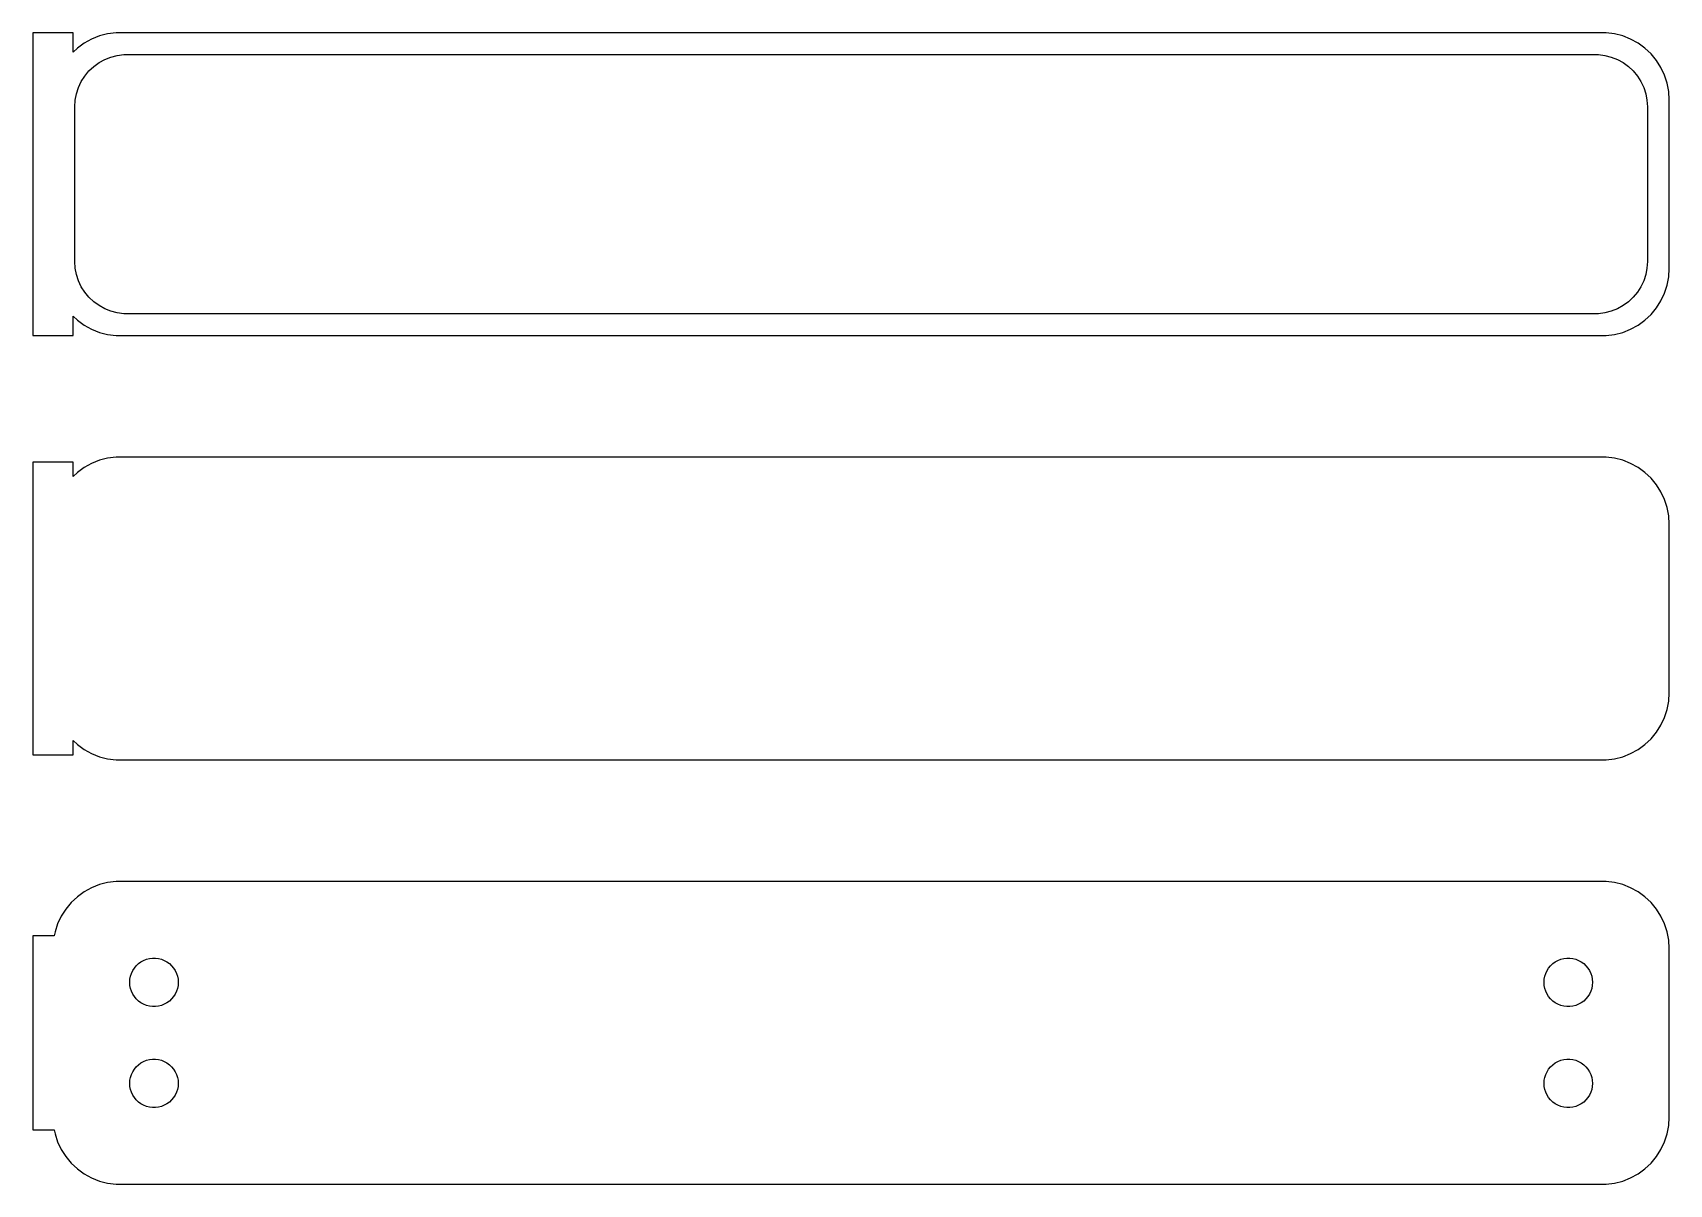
# Model space of a CAD drawing. Header units: metres. Extents: x -62 to 60, y 52 to 137.
import ezdxf

# ---------------------------------------------------------------- set-up
doc = ezdxf.new("R2010")
doc.units = ezdxf.units.M

msp = doc.modelspace()

# ---------------------------------------------------------------- linework, layer by layer
for p, q in [((-58.5, 137.24), (-61.5, 137.24)), ((-61.5, 137.24), (-61.5, 114.76)), ((-58.5, 135.809), (-58.5, 137.24)), ((-58.1871, 136.103), (-58.5, 135.809)), ((-57.6791, 136.472), (-58.1871, 136.103)), ((-57.1289, 136.774), (-57.6791, 136.472)), ((-56.5451, 137.005), (-57.1289, 136.774)), ((-55.9369, 137.161), (-56.5451, 137.005)), ((-55.3139, 137.24), (-55.9369, 137.161)), ((55.3139, 137.24), (-55.3139, 137.24)), ((55.9369, 137.161), (55.3139, 137.24)), ((56.5451, 137.005), (55.9369, 137.161)), ((57.1289, 136.774), (56.5451, 137.005)), ((57.6791, 136.472), (57.1289, 136.774)), ((58.1871, 136.103), (57.6791, 136.472)), ((58.6448, 135.673), (58.1871, 136.103)), ((-56.9685, 134.734), (-56.5751, 135.02)), ((-56.5751, 135.02), (-56.1489, 135.254)), ((-56.1489, 135.254), (-55.6967, 135.433)), ((-55.6967, 135.433), (-55.2256, 135.554)), ((-55.2256, 135.554), (-54.7432, 135.615)), ((-54.7432, 135.615), (54.7432, 135.615)), ((54.7432, 135.615), (55.2256, 135.554)), ((55.2256, 135.554), (55.6967, 135.433)), ((55.6967, 135.433), (56.1489, 135.254)), ((56.1489, 135.254), (56.5751, 135.02)), ((56.5751, 135.02), (56.9685, 134.734)), ((59.0451, 135.189), (58.6448, 135.673)), ((59.3815, 134.659), (59.0451, 135.189)), ((-57.8936, 133.616), (-57.633, 134.026)), ((-57.633, 134.026), (-57.323, 134.401)), ((-57.323, 134.401), (-56.9685, 134.734)), ((56.9685, 134.734), (57.323, 134.401)), ((57.323, 134.401), (57.633, 134.026)), ((57.633, 134.026), (57.8936, 133.616)), ((59.6489, 134.091), (59.3815, 134.659)), ((59.8429, 133.493), (59.6489, 134.091)), ((-58.3421, 132.235), (-58.251, 132.713)), ((-58.251, 132.713), (-58.1007, 133.176)), ((-58.1007, 133.176), (-57.8936, 133.616)), ((57.8936, 133.616), (58.1007, 133.176)), ((58.1007, 133.176), (58.251, 132.713)), ((58.251, 132.713), (58.3421, 132.235)), ((59.9606, 132.877), (59.8429, 133.493)), ((60, 132.25), (59.9606, 132.877)), ((-58.3726, 131.75), (-58.3421, 132.235)), ((-58.3726, 120.25), (-58.3726, 131.75)), ((58.3421, 132.235), (58.3726, 131.75)), ((58.3726, 131.75), (58.3726, 120.25)), ((60, 119.75), (60, 132.25)), ((-58.3421, 119.765), (-58.3726, 120.25)), ((-58.251, 119.287), (-58.3421, 119.765)), ((-58.1007, 118.824), (-58.251, 119.287)), ((58.251, 119.287), (58.1007, 118.824)), ((58.3421, 119.765), (58.251, 119.287)), ((58.3726, 120.25), (58.3421, 119.765)), ((59.8429, 118.507), (59.9606, 119.123)), ((59.9606, 119.123), (60, 119.75)), ((-57.8936, 118.384), (-58.1007, 118.824)), ((-57.633, 117.974), (-57.8936, 118.384)), ((-57.323, 117.599), (-57.633, 117.974)), ((57.633, 117.974), (57.323, 117.599)), ((57.8936, 118.384), (57.633, 117.974)), ((58.1007, 118.824), (57.8936, 118.384)), ((59.3815, 117.341), (59.6489, 117.909)), ((59.6489, 117.909), (59.8429, 118.507)), ((-56.9685, 117.266), (-57.323, 117.599)), ((-56.5751, 116.98), (-56.9685, 117.266)), ((-56.1489, 116.746), (-56.5751, 116.98)), ((-55.6967, 116.567), (-56.1489, 116.746)), ((56.1489, 116.746), (55.6967, 116.567)), ((56.5751, 116.98), (56.1489, 116.746)), ((56.9685, 117.266), (56.5751, 116.98)), ((57.323, 117.599), (56.9685, 117.266)), ((58.6448, 116.327), (59.0451, 116.811)), ((59.0451, 116.811), (59.3815, 117.341)), ((-58.5, 116.191), (-58.1871, 115.897)), ((-58.5, 114.76), (-58.5, 116.191)), ((-58.1871, 115.897), (-57.6791, 115.528)), ((-57.6791, 115.528), (-57.1289, 115.226)), ((-55.2256, 116.446), (-55.6967, 116.567)), ((-54.7432, 116.385), (-55.2256, 116.446)), ((54.7432, 116.385), (-54.7432, 116.385)), ((55.2256, 116.446), (54.7432, 116.385)), ((55.6967, 116.567), (55.2256, 116.446)), ((57.1289, 115.226), (57.6791, 115.528)), ((57.6791, 115.528), (58.1871, 115.897)), ((58.1871, 115.897), (58.6448, 116.327)), ((-61.5, 114.76), (-58.5, 114.76)), ((-57.1289, 115.226), (-56.5451, 114.995)), ((-56.5451, 114.995), (-55.9369, 114.839)), ((-55.9369, 114.839), (-55.3139, 114.76)), ((-55.3139, 114.76), (55.3139, 114.76)), ((55.3139, 114.76), (55.9369, 114.839)), ((55.9369, 114.839), (56.5451, 114.995)), ((56.5451, 114.995), (57.1289, 115.226)), ((-55.3139, 105.74), (-55.9369, 105.661)), ((55.3139, 105.74), (-55.3139, 105.74)), ((55.9369, 105.661), (55.3139, 105.74)), ((-58.5, 105.365), (-61.5, 105.365)), ((-61.5, 105.365), (-61.5, 83.6352)), ((-58.5, 104.309), (-58.5, 105.365)), ((-58.1871, 104.603), (-58.5, 104.309)), ((-57.6791, 104.972), (-58.1871, 104.603)), ((-57.1289, 105.274), (-57.6791, 104.972)), ((-56.5451, 105.505), (-57.1289, 105.274)), ((-55.9369, 105.661), (-56.5451, 105.505)), ((56.5451, 105.505), (55.9369, 105.661)), ((57.1289, 105.274), (56.5451, 105.505)), ((57.6791, 104.972), (57.1289, 105.274)), ((58.1871, 104.603), (57.6791, 104.972)), ((58.6448, 104.173), (58.1871, 104.603)), ((59.0451, 103.689), (58.6448, 104.173)), ((59.3815, 103.159), (59.0451, 103.689)), ((59.6489, 102.591), (59.3815, 103.159)), ((59.8429, 101.993), (59.6489, 102.591)), ((59.9606, 101.377), (59.8429, 101.993)), ((60, 100.75), (59.9606, 101.377)), ((60, 88.25), (60, 100.75)), ((59.8429, 87.0066), (59.9606, 87.6233)), ((59.9606, 87.6233), (60, 88.25)), ((59.3815, 85.8412), (59.6489, 86.4094)), ((59.6489, 86.4094), (59.8429, 87.0066)), ((58.6448, 84.8273), (59.0451, 85.3111)), ((59.0451, 85.3111), (59.3815, 85.8412)), ((-58.5, 83.6352), (-58.5, 84.6913)), ((-58.5, 84.6913), (-58.1871, 84.3974)), ((-58.1871, 84.3974), (-57.6791, 84.0284)), ((-57.6791, 84.0284), (-57.1289, 83.7259)), ((57.1289, 83.7259), (57.6791, 84.0284)), ((57.6791, 84.0284), (58.1871, 84.3974)), ((58.1871, 84.3974), (58.6448, 84.8273)), ((-61.5, 83.6352), (-58.5, 83.6352)), ((-57.1289, 83.7259), (-56.5451, 83.4947)), ((-56.5451, 83.4947), (-55.9369, 83.3386)), ((-55.9369, 83.3386), (-55.3139, 83.2599)), ((-55.3139, 83.2599), (55.3139, 83.2599)), ((55.3139, 83.2599), (55.9369, 83.3386)), ((55.9369, 83.3386), (56.5451, 83.4947)), ((56.5451, 83.4947), (57.1289, 83.7259)), ((-55.9369, 74.1614), (-56.5451, 74.0053)), ((-55.3139, 74.2401), (-55.9369, 74.1614)), ((55.3139, 74.2401), (-55.3139, 74.2401)), ((55.9369, 74.1614), (55.3139, 74.2401)), ((56.5451, 74.0053), (55.9369, 74.1614)), ((-58.1871, 73.1026), (-58.6448, 72.6727)), ((-57.6791, 73.4716), (-58.1871, 73.1026)), ((-57.1289, 73.7741), (-57.6791, 73.4716)), ((-56.5451, 74.0053), (-57.1289, 73.7741)), ((57.1289, 73.7741), (56.5451, 74.0053)), ((57.6791, 73.4716), (57.1289, 73.7741)), ((58.1871, 73.1026), (57.6791, 73.4716)), ((58.6448, 72.6727), (58.1871, 73.1026)), ((-59.0451, 72.1889), (-59.3815, 71.6588)), ((-58.6448, 72.6727), (-59.0451, 72.1889)), ((59.0451, 72.1889), (58.6448, 72.6727)), ((59.3815, 71.6588), (59.0451, 72.1889)), ((-59.8429, 70.4934), (-59.9, 70.1942)), ((-59.6489, 71.0906), (-59.8429, 70.4934)), ((-59.3815, 71.6588), (-59.6489, 71.0906)), ((59.6489, 71.0906), (59.3815, 71.6588)), ((59.8429, 70.4934), (59.6489, 71.0906)), ((59.9606, 69.8767), (59.8429, 70.4934)), ((-59.9, 70.1942), (-61.5, 70.1942)), ((-61.5, 70.1942), (-61.5, 55.8058)), ((60, 69.25), (59.9606, 69.8767)), ((-53.8121, 67.9822), (-53.6474, 68.1369)), ((-53.6474, 68.1369), (-53.4645, 68.2698)), ((-53.4645, 68.2698), (-53.2664, 68.3787)), ((-53.2664, 68.3787), (-53.0562, 68.4619)), ((-53.0562, 68.4619), (-52.8373, 68.5181)), ((-52.8373, 68.5181), (-52.613, 68.5464)), ((-52.613, 68.5464), (-52.387, 68.5464)), ((-52.387, 68.5464), (-52.1627, 68.5181)), ((-52.1627, 68.5181), (-51.9438, 68.4619)), ((-51.9438, 68.4619), (-51.7336, 68.3787)), ((-51.7336, 68.3787), (-51.5355, 68.2698)), ((-51.5355, 68.2698), (-51.3526, 68.1369)), ((-51.3526, 68.1369), (-51.1879, 67.9822)), ((51.1879, 67.9822), (51.3526, 68.1369)), ((51.3526, 68.1369), (51.5355, 68.2698)), ((51.5355, 68.2698), (51.7336, 68.3787)), ((51.7336, 68.3787), (51.9438, 68.4619)), ((51.9438, 68.4619), (52.1627, 68.5181)), ((52.1627, 68.5181), (52.387, 68.5464)), ((52.387, 68.5464), (52.613, 68.5464)), ((52.613, 68.5464), (52.8373, 68.5181)), ((52.8373, 68.5181), (53.0562, 68.4619)), ((53.0562, 68.4619), (53.2664, 68.3787)), ((53.2664, 68.3787), (53.4645, 68.2698)), ((53.4645, 68.2698), (53.6474, 68.1369)), ((53.6474, 68.1369), (53.8121, 67.9822)), ((60, 56.75), (60, 69.25)), ((-54.3, 66.75), (-54.2858, 66.9756)), ((-54.2858, 66.9756), (-54.2434, 67.1976)), ((-54.2434, 67.1976), (-54.1736, 67.4126)), ((-54.1736, 67.4126), (-54.0773, 67.6171)), ((-54.0773, 67.6171), (-53.9562, 67.808)), ((-53.9562, 67.808), (-53.8121, 67.9822)), ((-51.1879, 67.9822), (-51.0438, 67.808)), ((-51.0438, 67.808), (-50.9226, 67.6171)), ((-50.9226, 67.6171), (-50.8264, 67.4126)), ((-50.8264, 67.4126), (-50.7565, 67.1976)), ((-50.7565, 67.1976), (-50.7142, 66.9756)), ((-50.7142, 66.9756), (-50.7, 66.75)), ((50.7, 66.75), (50.7142, 66.9756)), ((50.7142, 66.9756), (50.7565, 67.1976)), ((50.7565, 67.1976), (50.8264, 67.4126)), ((50.8264, 67.4126), (50.9226, 67.6171)), ((50.9226, 67.6171), (51.0438, 67.808)), ((51.0438, 67.808), (51.1879, 67.9822)), ((53.8121, 67.9822), (53.9562, 67.808)), ((53.9562, 67.808), (54.0773, 67.6171)), ((54.0773, 67.6171), (54.1736, 67.4126)), ((54.1736, 67.4126), (54.2434, 67.1976)), ((54.2434, 67.1976), (54.2858, 66.9756)), ((54.2858, 66.9756), (54.3, 66.75)), ((-54.2858, 66.5244), (-54.3, 66.75)), ((-54.2434, 66.3024), (-54.2858, 66.5244)), ((-54.1736, 66.0874), (-54.2434, 66.3024)), ((-54.0773, 65.8828), (-54.1736, 66.0874)), ((-53.9562, 65.692), (-54.0773, 65.8828)), ((-53.8121, 65.5178), (-53.9562, 65.692)), ((-51.0438, 65.692), (-51.1879, 65.5178)), ((-50.9226, 65.8828), (-51.0438, 65.692)), ((-50.8264, 66.0874), (-50.9226, 65.8828)), ((-50.7565, 66.3024), (-50.8264, 66.0874)), ((-50.7142, 66.5244), (-50.7565, 66.3024)), ((-50.7, 66.75), (-50.7142, 66.5244)), ((50.7142, 66.5244), (50.7, 66.75)), ((50.7565, 66.3024), (50.7142, 66.5244)), ((50.8264, 66.0874), (50.7565, 66.3024)), ((50.9226, 65.8828), (50.8264, 66.0874)), ((51.0438, 65.692), (50.9226, 65.8828)), ((51.1879, 65.5178), (51.0438, 65.692)), ((53.9562, 65.692), (53.8121, 65.5178)), ((54.0773, 65.8828), (53.9562, 65.692)), ((54.1736, 66.0874), (54.0773, 65.8828)), ((54.2434, 66.3024), (54.1736, 66.0874)), ((54.2858, 66.5244), (54.2434, 66.3024)), ((54.3, 66.75), (54.2858, 66.5244)), ((-53.6474, 65.3631), (-53.8121, 65.5178)), ((-53.4645, 65.2302), (-53.6474, 65.3631)), ((-53.2664, 65.1213), (-53.4645, 65.2302)), ((-53.0562, 65.0381), (-53.2664, 65.1213)), ((-52.8373, 64.9819), (-53.0562, 65.0381)), ((-52.613, 64.9536), (-52.8373, 64.9819)), ((-52.387, 64.9536), (-52.613, 64.9536)), ((-52.1627, 64.9819), (-52.387, 64.9536)), ((-51.9438, 65.0381), (-52.1627, 64.9819)), ((-51.7336, 65.1213), (-51.9438, 65.0381)), ((-51.5355, 65.2302), (-51.7336, 65.1213)), ((-51.3526, 65.3631), (-51.5355, 65.2302)), ((-51.1879, 65.5178), (-51.3526, 65.3631)), ((51.3526, 65.3631), (51.1879, 65.5178)), ((51.5355, 65.2302), (51.3526, 65.3631)), ((51.7336, 65.1213), (51.5355, 65.2302)), ((51.9438, 65.0381), (51.7336, 65.1213)), ((52.1627, 64.9819), (51.9438, 65.0381)), ((52.387, 64.9536), (52.1627, 64.9819)), ((52.613, 64.9536), (52.387, 64.9536)), ((52.8373, 64.9819), (52.613, 64.9536)), ((53.0562, 65.0381), (52.8373, 64.9819)), ((53.2664, 65.1213), (53.0562, 65.0381)), ((53.4645, 65.2302), (53.2664, 65.1213)), ((53.6474, 65.3631), (53.4645, 65.2302)), ((53.8121, 65.5178), (53.6474, 65.3631)), ((-53.6474, 60.6369), (-53.4645, 60.7698)), ((-53.4645, 60.7698), (-53.2664, 60.8787)), ((-53.2664, 60.8787), (-53.0562, 60.9619)), ((-53.0562, 60.9619), (-52.8373, 61.0181)), ((-52.8373, 61.0181), (-52.613, 61.0464)), ((-52.613, 61.0464), (-52.387, 61.0464)), ((-52.387, 61.0464), (-52.1627, 61.0181)), ((-52.1627, 61.0181), (-51.9438, 60.9619)), ((-51.9438, 60.9619), (-51.7336, 60.8787)), ((-51.7336, 60.8787), (-51.5355, 60.7698)), ((-51.5355, 60.7698), (-51.3526, 60.6369)), ((51.3526, 60.6369), (51.5355, 60.7698)), ((51.5355, 60.7698), (51.7336, 60.8787)), ((51.7336, 60.8787), (51.9438, 60.9619)), ((51.9438, 60.9619), (52.1627, 61.0181)), ((52.1627, 61.0181), (52.387, 61.0464)), ((52.387, 61.0464), (52.613, 61.0464)), ((52.613, 61.0464), (52.8373, 61.0181)), ((52.8373, 61.0181), (53.0562, 60.9619)), ((53.0562, 60.9619), (53.2664, 60.8787)), ((53.2664, 60.8787), (53.4645, 60.7698)), ((53.4645, 60.7698), (53.6474, 60.6369)), ((-54.2858, 59.4756), (-54.2434, 59.6976)), ((-54.2434, 59.6976), (-54.1736, 59.9126)), ((-54.1736, 59.9126), (-54.0773, 60.1172)), ((-54.0773, 60.1172), (-53.9562, 60.308)), ((-53.9562, 60.308), (-53.8121, 60.4822)), ((-53.8121, 60.4822), (-53.6474, 60.6369)), ((-51.3526, 60.6369), (-51.1879, 60.4822)), ((-51.1879, 60.4822), (-51.0438, 60.308)), ((-51.0438, 60.308), (-50.9226, 60.1172)), ((-50.9226, 60.1172), (-50.8264, 59.9126)), ((-50.8264, 59.9126), (-50.7565, 59.6976)), ((-50.7565, 59.6976), (-50.7142, 59.4756)), ((50.7142, 59.4756), (50.7565, 59.6976)), ((50.7565, 59.6976), (50.8264, 59.9126)), ((50.8264, 59.9126), (50.9226, 60.1172)), ((50.9226, 60.1172), (51.0438, 60.308)), ((51.0438, 60.308), (51.1879, 60.4822)), ((51.1879, 60.4822), (51.3526, 60.6369)), ((53.6474, 60.6369), (53.8121, 60.4822)), ((53.8121, 60.4822), (53.9562, 60.308)), ((53.9562, 60.308), (54.0773, 60.1172)), ((54.0773, 60.1172), (54.1736, 59.9126)), ((54.1736, 59.9126), (54.2434, 59.6976)), ((54.2434, 59.6976), (54.2858, 59.4756)), ((-54.3, 59.25), (-54.2858, 59.4756)), ((-54.2858, 59.0244), (-54.3, 59.25)), ((-54.2434, 58.8024), (-54.2858, 59.0244)), ((-54.1736, 58.5874), (-54.2434, 58.8024)), ((-54.0773, 58.3829), (-54.1736, 58.5874)), ((-53.9562, 58.192), (-54.0773, 58.3829)), ((-50.9226, 58.3829), (-51.0438, 58.192)), ((-50.8264, 58.5874), (-50.9226, 58.3829)), ((-50.7565, 58.8024), (-50.8264, 58.5874)), ((-50.7142, 59.0244), (-50.7565, 58.8024)), ((-50.7142, 59.4756), (-50.7, 59.25)), ((-50.7, 59.25), (-50.7142, 59.0244)), ((50.7, 59.25), (50.7142, 59.4756)), ((50.7142, 59.0244), (50.7, 59.25)), ((50.7565, 58.8024), (50.7142, 59.0244)), ((50.8264, 58.5874), (50.7565, 58.8024)), ((50.9226, 58.3829), (50.8264, 58.5874)), ((51.0438, 58.192), (50.9226, 58.3829)), ((54.0773, 58.3829), (53.9562, 58.192)), ((54.1736, 58.5874), (54.0773, 58.3829)), ((54.2434, 58.8024), (54.1736, 58.5874)), ((54.2858, 59.0244), (54.2434, 58.8024)), ((54.2858, 59.4756), (54.3, 59.25)), ((54.3, 59.25), (54.2858, 59.0244)), ((-53.8121, 58.0178), (-53.9562, 58.192)), ((-53.6474, 57.8631), (-53.8121, 58.0178)), ((-53.4645, 57.7302), (-53.6474, 57.8631)), ((-53.2664, 57.6213), (-53.4645, 57.7302)), ((-53.0562, 57.5381), (-53.2664, 57.6213)), ((-52.8373, 57.4819), (-53.0562, 57.5381)), ((-52.613, 57.4536), (-52.8373, 57.4819)), ((-52.387, 57.4536), (-52.613, 57.4536)), ((-52.1627, 57.4819), (-52.387, 57.4536)), ((-51.9438, 57.5381), (-52.1627, 57.4819)), ((-51.7336, 57.6213), (-51.9438, 57.5381)), ((-51.5355, 57.7302), (-51.7336, 57.6213)), ((-51.3526, 57.8631), (-51.5355, 57.7302)), ((-51.1879, 58.0178), (-51.3526, 57.8631)), ((-51.0438, 58.192), (-51.1879, 58.0178)), ((51.1879, 58.0178), (51.0438, 58.192)), ((51.3526, 57.8631), (51.1879, 58.0178)), ((51.5355, 57.7302), (51.3526, 57.8631)), ((51.7336, 57.6213), (51.5355, 57.7302)), ((51.9438, 57.5381), (51.7336, 57.6213)), ((52.1627, 57.4819), (51.9438, 57.5381)), ((52.387, 57.4536), (52.1627, 57.4819)), ((52.613, 57.4536), (52.387, 57.4536)), ((52.8373, 57.4819), (52.613, 57.4536)), ((53.0562, 57.5381), (52.8373, 57.4819)), ((53.2664, 57.6213), (53.0562, 57.5381)), ((53.4645, 57.7302), (53.2664, 57.6213)), ((53.6474, 57.8631), (53.4645, 57.7302)), ((53.8121, 58.0178), (53.6474, 57.8631)), ((53.9562, 58.192), (53.8121, 58.0178)), ((59.8429, 55.5066), (59.9606, 56.1233)), ((59.9606, 56.1233), (60, 56.75)), ((-61.5, 55.8058), (-59.9, 55.8058)), ((-59.9, 55.8058), (-59.8429, 55.5066)), ((-59.8429, 55.5066), (-59.6489, 54.9094)), ((-59.6489, 54.9094), (-59.3815, 54.3412)), ((59.3815, 54.3412), (59.6489, 54.9094)), ((59.6489, 54.9094), (59.8429, 55.5066)), ((-59.3815, 54.3412), (-59.0451, 53.8111)), ((-59.0451, 53.8111), (-58.6448, 53.3273)), ((58.6448, 53.3273), (59.0451, 53.8111)), ((59.0451, 53.8111), (59.3815, 54.3412)), ((-58.6448, 53.3273), (-58.1871, 52.8974)), ((-58.1871, 52.8974), (-57.6791, 52.5284)), ((-57.6791, 52.5284), (-57.1289, 52.2259)), ((57.1289, 52.2259), (57.6791, 52.5284)), ((57.6791, 52.5284), (58.1871, 52.8974)), ((58.1871, 52.8974), (58.6448, 53.3273)), ((-57.1289, 52.2259), (-56.5451, 51.9947)), ((-56.5451, 51.9947), (-55.9369, 51.8386)), ((-55.9369, 51.8386), (-55.3139, 51.7599)), ((-55.3139, 51.7599), (55.3139, 51.7599)), ((55.3139, 51.7599), (55.9369, 51.8386)), ((55.9369, 51.8386), (56.5451, 51.9947)), ((56.5451, 51.9947), (57.1289, 52.2259))]:
    msp.add_line(p, q)

doc.saveas('drawing.dxf')
